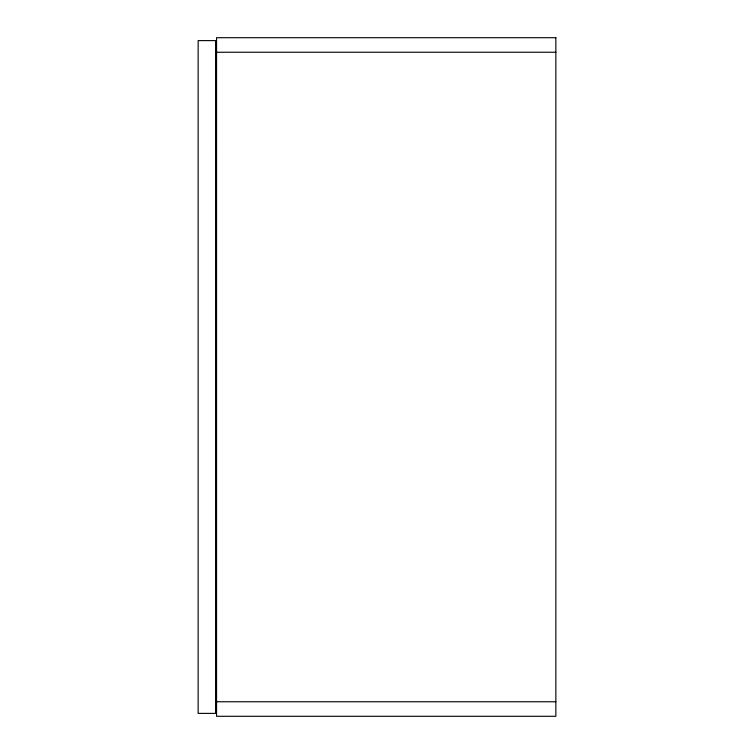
<?xml version="1.0" encoding="UTF-8"?>
<svg xmlns="http://www.w3.org/2000/svg" width="754" height="754" viewBox="0 0 754 754"><rect width="100%" height="100%" fill="white"/><g stroke="black" fill="none" stroke-linecap="round" stroke-linejoin="round"><path stroke-width="1.13" d="M216.558 52.243L555.858 52.243M215.587 101.093L216.558 101.093M215.587 135.23L216.558 135.23M215.587 145.758L216.558 145.758M215.587 147.727L216.558 147.727M215.587 618.77L216.558 618.77M215.587 652.907L216.558 652.907M215.587 663.435L216.558 663.435M215.587 665.405L216.558 665.405M216.558 701.757L555.858 701.757M555.858 37.7L216.558 37.7L216.558 716.3L555.858 716.3L555.858 37.7M215.587 40.612L198.142 40.612L198.142 713.388L215.587 713.388L215.587 40.612"/></g></svg>
